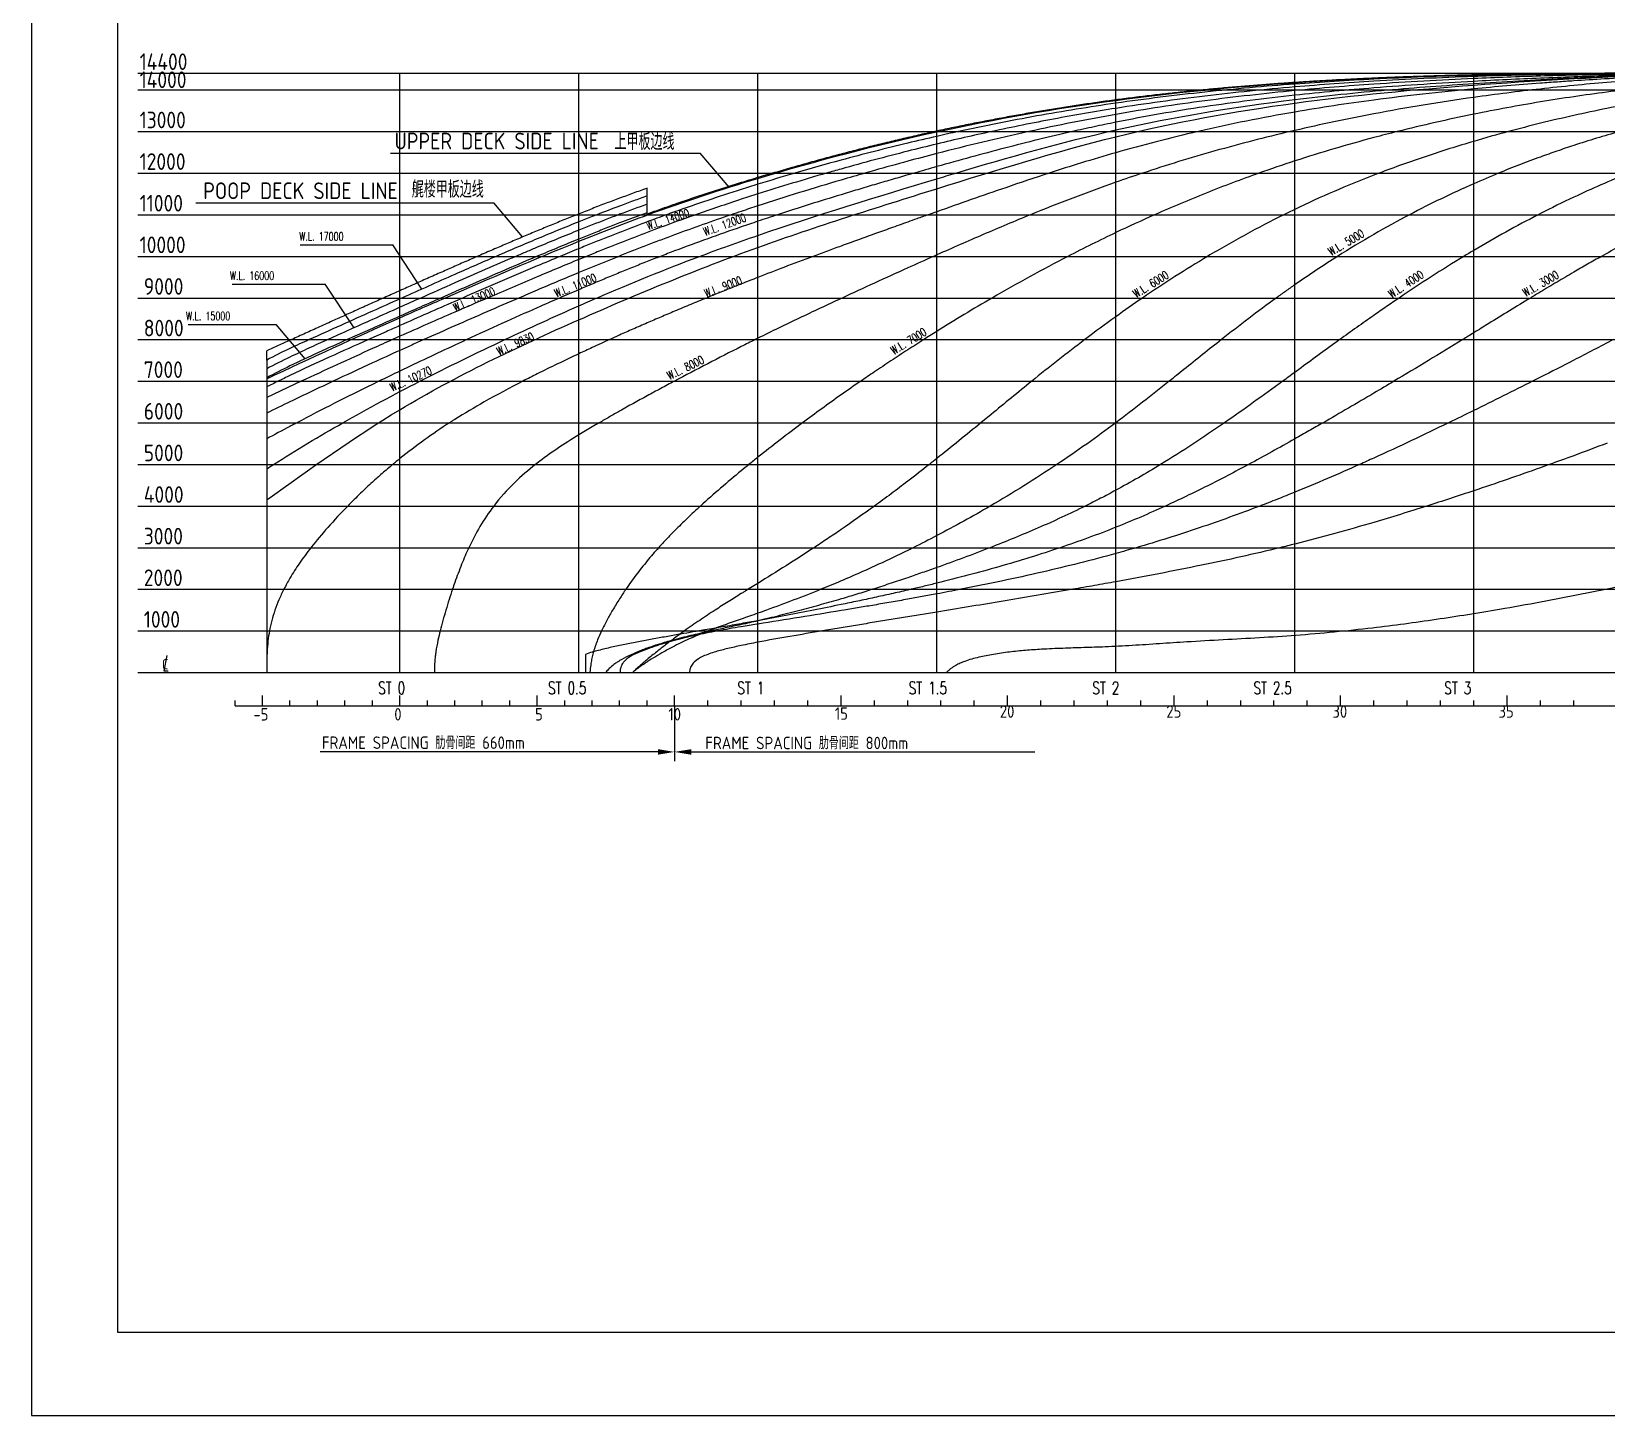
# Model space of a CAD drawing. Extents: x -990827 to -799530, y -79356 to 40656.
# Drawn here: x -990827 to -952989, y -79356 to -46100 of the extents above; entities that cross this region are included whole.
import ezdxf

# ---------------------------------------------------------------- set-up
doc = ezdxf.new("R2010")
doc.units = 0
doc.header["$MEASUREMENT"] = 0
doc.layers.add('grid', color=7, linetype='Continuous')
doc.layers.add('sta', color=7, linetype='Continuous')
doc.styles.add('ROMANS', font='romans.shx', dxfattribs={"width": 0.7, "height": 125})
doc.styles.get("Standard").update_dxf_attribs({"font": 'gbenor.shx', "bigfont": 'gbcbig.shx'})

# ---------------------------------------------------------------- blocks, each defined once
blk = doc.blocks.new('biaochi')
at = {"color": 253}
for p, q in [((-181560, 0), (-181560, 125)), ((-181560, 0), (0, 0)), ((-180900, 0), (-180900, 250)), ((-180240, 0), (-180240, 125)), ((-179580, 0), (-179580, 125)), ((-178920, 0), (-178920, 125)), ((-178260, 0), (-178260, 125)), ((-177600, 0), (-177600, 250)), ((-176940, 0), (-176940, 125)), ((-176280, 0), (-176280, 125)), ((-175620, 0), (-175620, 125)), ((-174960, 0), (-174960, 125)), ((-174300, 0), (-174300, 250)), ((-173640, 0), (-173640, 125)), ((-172980, 0), (-172980, 125)), ((-172320, 0), (-172320, 125)), ((-171660, 0), (-171660, 125)), ((-171000, 0), (-171000, 250)), ((-171000, 0), (-171000, 125)), ((-170200, 0), (-170200, 125)), ((-169400, 0), (-169400, 125)), ((-168600, 0), (-168600, 125)), ((-167800, 0), (-167800, 125)), ((-167000, 0), (-167000, 250)), ((-167000, 0), (-167000, 125)), ((-166200, 0), (-166200, 125)), ((-165400, 0), (-165400, 125)), ((-164600, 0), (-164600, 125)), ((-163800, 0), (-163800, 125)), ((-163000, 0), (-163000, 250)), ((-163000, 0), (-163000, 125)), ((-162200, 0), (-162200, 125)), ((-161400, 0), (-161400, 125)), ((-160600, 0), (-160600, 125)), ((-159800, 0), (-159800, 125)), ((-159000, 0), (-159000, 250)), ((-159000, 0), (-159000, 125)), ((-158200, 0), (-158200, 125)), ((-157400, 0), (-157400, 125)), ((-156600, 0), (-156600, 125)), ((-155800, 0), (-155800, 125)), ((-155000, 0), (-155000, 250)), ((-155000, 0), (-155000, 125)), ((-154200, 0), (-154200, 125)), ((-153400, 0), (-153400, 125)), ((-152600, 0), (-152600, 125)), ((-151800, 0), (-151800, 125)), ((-151000, 0), (-151000, 250)), ((-151000, 0), (-151000, 125)), ((-150200, 0), (-150200, 125)), ((-149400, 0), (-149400, 125)), ((-171000, 0), (-171000, -1332)), ((-171200, -1107), (-179517, -1107)), ((-170800, -1107), (-162347, -1107))]:
    blk.add_line(p, q, dxfattribs=at)
for points in [[(-171400, -1041), (-171400, -1174), (-171000, -1107)], [(-170600, -1041), (-170600, -1174), (-171000, -1107)]]:
    blk.add_solid(points, dxfattribs=at)
at = {"color": 253, "style": 'ROMANS', "width": 0.7}
for s, p in [('ST 0', (-178121, 280)), ('ST 0.5', (-174039, 280)), ('ST 1', (-169492, 280)), ('ST 1.5', (-165374, 280)), ('ST 2', (-160964, 280)), ('ST 2.5', (-157093, 280)), ('ST 3', (-152510, 280))]:
    blk.add_text(s, height=300, dxfattribs=at).set_placement(p)
at = {"color": 253}
for s, p in [('20', (-163186, -286)), ('25', (-159186, -286)), ('30', (-155196, -286)), ('35', (-151206, -286)), ('-5', (-181119, -353)), ('0', (-177734, -353)), ('5', (-174352, -353)), ('10', (-171148, -353)), ('15', (-167150, -336)), ('FRAME SPACING 肋骨间距 660mm', (-179473, -1035)), ('FRAME SPACING 肋骨间距 800mm', (-170262, -1042))]:
    blk.add_text(s, height=300, dxfattribs=at).set_placement(p)

msp = doc.modelspace()

# ---------------------------------------------------------------- linework, layer by layer
for p, q in [((-990827, 4644.3), (-990827, -79355.7)), ((-990827, -79355.7), (-799529.8, -79355.7))]:
    msp.add_line(p, q)
at = {"color": 2}
for p, q in [((-982203.5, -49019.7), (-974762.2, -49019.7)), ((-974067.4, -49842.5), (-974762.2, -49019.7)), ((-986879.3, -50214.6), (-979723.6, -50214.6)), ((-979028.8, -51037.4), (-979723.6, -50214.6))]:
    msp.add_line(p, q, dxfattribs=at)
at = {"color": 1}
for p, q in [((-984373.3, -51228), (-982144.6, -51228)), ((-981449.8, -52290), (-982144.6, -51228)), ((-986008.2, -52172.4), (-983769.6, -52172.4)), ((-983074.8, -53217.6), (-983769.6, -52172.4)), ((-987061.3, -53140.2), (-984949.9, -53140.2)), ((-984255.1, -53963), (-984949.9, -53140.2))]:
    msp.add_line(p, q, dxfattribs=at)
at = {"color": 6}
msp.add_line((-988762.3, -77355.7), (-801529.8, -77355.7), dxfattribs=at)
msp.add_lwpolyline([(-988762.3, 2644.3), (-988762.3, -77355.7)], dxfattribs=at)
at = {"color": 171}
for points in [[(-952644.4, -51246.1, 0.0030313), (-953109.8, -51503.6, 0.0019993), (-953443.8, -51692.8, 0.0017867), (-953777.1, -51884.9, 0.0020316), (-954177.6, -52119.9, 0.0017224), (-954577.1, -52358.4, 0.0009421), (-954817.4, -52503.6, 0.0016093), (-955318.6, -52809.9, 0.0002975), (-955819.1, -53118.5), (-955998.1, -53229, -0.0002404), (-956177.1, -53339.4, -0.0003915), (-956444.1, -53503.6, -0.001455), (-957268.8, -54006.6, -0.0016505), (-958095.3, -54503.6, -0.0009769), (-958577.1, -54789.8, -0.0013145), (-959187.5, -55148.7, -0.0015203), (-959799, -55503.6, -0.0009282), (-960137.8, -55698, -0.0012129), (-960477.1, -55890.7, -0.002286), (-961031.4, -56200.5, -0.003066), (-961587.5, -56503.6, -0.0065093), (-962582, -57021, -0.0094554), (-963586.3, -57503.6, -0.0060482), (-964179.5, -57766.3, -0.0064045), (-964777.1, -58013.3, -0.006988), (-965442, -58267.6, -0.0062722), (-966112.1, -58503.6, -0.0123875), (-967585.6, -58961.6, -0.0089049), (-969077.1, -59356.3, -0.0016195), (-969384.9, -59430.9, -0.0014714), (-969693.3, -59503.6), (-969777.1, -59523, -0.0018594), (-970176.7, -59613.7, -0.0016064), (-970577.1, -59701.7, -0.0014831), (-970976.8, -59787, -0.0011885), (-971377.1, -59870.1, -0.0018079), (-972039.2, -60003.6, -0.0018363), (-972707.4, -60133.2, -0.0020104), (-973377.1, -60257.7, -0.0012371), (-973777.1, -60329.5, -0.0011279), (-974213.1, -60405.5, -0.0002123), (-974649.4, -60480.4), (-974784.8, -60503.6, 0.0003102), (-975081, -60554.5, 0.0007601), (-975377.1, -60606, 0.0009546), (-975707.2, -60664.6, 0.000747), (-976037.1, -60724.4, 0.0016598), (-976367.7, -60785.9, 0.005565), (-976697.1, -60852.1, 0.0066539), (-977011, -60923.3, 0.0081483), (-977322.3, -61003.6, 0.0007169), (-977339.7, -61008.4, 0.0017668), (-977357.1, -61013.3, 0.0193527), (-977521.1, -61067.2), (-977521.1, -61503.6)], [(-952971.5, -55990, -0.0033153), (-953777.1, -56293, -0.0019932), (-954355.7, -56503.6, -0.0007407), (-954577.1, -56582.8, -0.00253), (-955373.9, -56862.1, -0.0022949), (-956177.1, -57134.9, -0.0016427), (-956739.2, -57321, -0.0019967), (-957304.9, -57503.6, -0.0024376), (-957938.1, -57701.8, -0.0028929), (-958577.1, -57894.4, -0.004613), (-959519, -58163, -0.005464), (-960477.1, -58415.4, -0.0020493), (-960833.7, -58503.6, -0.0093146), (-962718.5, -58924.7, -0.0055008), (-964777.1, -59321, -0.00104), (-965291.6, -59413.1, -0.0007983), (-965807.9, -59503.6, -0.0017921), (-967297.8, -59756.7, -0.0005822), (-968794, -60003.6), (-969077.1, -60049.9), (-969777.1, -60164.5, 0.0002642), (-970177.2, -60230.1, 0.0003333), (-970577.1, -60296, 0.000281), (-970977.2, -60362.3, 0.000255), (-971377.1, -60428.9), (-971824.7, -60503.6, 0.0009534), (-972604.9, -60635.4, 0.0049299), (-973377.1, -60775.1, 0.0017983), (-973577.9, -60814.2, 0.0028), (-973777.1, -60854.9, 0.0065107), (-974097.6, -60926.7, 0.0123388), (-974389.1, -61003.6, 0.0307228), (-974693.5, -61112.6, 0.0904645), (-974905.9, -61253.6, 0.0314895), (-974948, -61299.5, 0.0951668), (-975003.3, -61403.6, 0.0346704), (-975014.1, -61449.7, 0.0278786), (-975019.8, -61503.6)]]:
    msp.add_lwpolyline(points, format="xyb", dxfattribs=at)
at = {"color": 3}
msp.add_lwpolyline([(-951623.1, -59208.8, -0.0056865), (-953586.3, -59622.2, -0.0065273), (-955558.6, -59987.5, -0.0059593), (-957081.1, -60230.5, -0.0072144), (-958609.5, -60433.3, -0.0049821), (-959530.1, -60532.4, -0.0055335), (-960452.4, -60612.2, -0.0040148), (-961325.4, -60669.9, -0.0010593), (-962199.1, -60718.7, 0.0018911), (-963072.7, -60769, 0.0010871), (-963727.1, -60811.9, -0.0017319), (-964381.5, -60853.9, -0.0045614), (-965036.1, -60887.7, -0.0026596), (-965543.9, -60905.4, 0.0012806), (-966051.8, -60921.7, 0.0052087), (-966559.7, -60944.7, 0.0067853), (-966947.8, -60971.7, 0.00942), (-967334.5, -61011.2, 0.0120798), (-967719, -61067.3, 0.0150472), (-968065.9, -61136.9, 0.0119037), (-968238.4, -61181.3, 0.0177485), (-968407.9, -61235.9, 0.0164968), (-968515.9, -61279, 0.0226711), (-968620.1, -61330.3, 0.0372389), (-968741.6, -61409.3, 0.0159538), (-968797.3, -61455.2, 0.005299), (-968851, -61503.6)], format="xyb", dxfattribs=at)
at = {"layer": 'grid', "color": 171}
msp.add_line((-985177.1, -53993.7), (-985177.1, -53772.1), dxfattribs=at)
at = {"layer": 'grid', "color": 253}
for p, q in [((-987577.2, -61091.4), (-987647.3, -61462.7)), ((-987647.3, -61462.7), (-987542.1, -61462.7))]:
    msp.add_line(p, q, dxfattribs=at)
at = {"layer": 'grid', "color": 251}
for points in [[(-988270.3, -47103.6), (-804145.3, -47103.6)], [(-981977.1, -61503.6), (-981977.1, -47103.6)], [(-977677.1, -61503.6), (-977677.1, -47103.6)], [(-973377.1, -61503.6), (-973377.1, -47103.6)], [(-969077.1, -61503.6), (-969077.1, -47103.6)], [(-964777.1, -61503.6), (-964777.1, -47103.6)], [(-960477.1, -61503.6), (-960477.1, -47103.6)], [(-956177.1, -61503.6), (-956177.1, -47103.6)], [(-988270.3, -47503.6), (-804145.3, -47503.6)], [(-988270.3, -47503.6), (-804145.3, -47503.6)], [(-988270.3, -47503.6), (-804145.3, -47503.6)], [(-988270.3, -48503.6), (-804145.3, -48503.6)], [(-988270.3, -48503.6), (-804145.3, -48503.6)], [(-988270.3, -48503.6), (-804145.3, -48503.6)], [(-988270.3, -49503.6), (-804145.3, -49503.6)], [(-988270.3, -49503.6), (-804145.3, -49503.6)], [(-988270.3, -49503.6), (-804145.3, -49503.6)], [(-988270.3, -50503.6), (-804145.3, -50503.6)], [(-988270.3, -50503.6), (-804145.3, -50503.6)], [(-988270.3, -50503.6), (-804145.3, -50503.6)], [(-988270.3, -51503.6), (-804145.3, -51503.6)], [(-981977.1, -51503.6), (-804145.3, -51503.6)], [(-981977.1, -51503.6), (-804145.3, -51503.6)], [(-988270.3, -52503.6), (-804145.3, -52503.6)], [(-981977.1, -52503.6), (-804145.3, -52503.6)], [(-981977.1, -52503.6), (-804145.3, -52503.6)], [(-988270.3, -53503.6), (-804145.3, -53503.6)], [(-988270.3, -53503.6), (-807827.1, -53503.6)], [(-988270.3, -53503.6), (-807827.1, -53503.6)], [(-988270.3, -54503.6), (-804145.3, -54503.6)], [(-988270.3, -54503.6), (-807827.1, -54503.6)], [(-988270.3, -54503.6), (-807827.1, -54503.6)], [(-988270.3, -55503.6), (-804145.3, -55503.6)], [(-988270.3, -55503.6), (-807827.1, -55503.6)], [(-988270.3, -55503.6), (-807827.1, -55503.6)], [(-988270.3, -56503.6), (-804145.3, -56503.6)], [(-988270.3, -56503.6), (-807827.1, -56503.6)], [(-988270.3, -56503.6), (-807827.1, -56503.6)], [(-988270.3, -57503.6), (-804145.3, -57503.6)], [(-988270.3, -57503.6), (-807827.1, -57503.6)], [(-988270.3, -57503.6), (-807827.1, -57503.6)], [(-988270.3, -58503.6), (-804145.3, -58503.6)], [(-988270.3, -58503.6), (-807827.1, -58503.6)], [(-988270.3, -58503.6), (-807827.1, -58503.6)], [(-988270.3, -59503.6), (-804145.3, -59503.6)], [(-988270.3, -59503.6), (-807827.1, -59503.6)], [(-988270.3, -59503.6), (-807827.1, -59503.6)], [(-988270.3, -60503.6), (-804145.3, -60503.6)], [(-988270.3, -60503.6), (-807827.1, -60503.6)], [(-988270.3, -60503.6), (-807827.1, -60503.6)], [(-988270.3, -61503.6), (-804145.3, -61503.6)]]:
    msp.add_lwpolyline(points, dxfattribs=at)
at = {"layer": 'grid', "color": 171}
for points in [[(-952177.1, -47132.3, 0.000477), (-952977.3, -47160.1, 0.0007681), (-953777.1, -47189.8, 0.0009851), (-954577.1, -47222.2, 0.0012058), (-955377.6, -47258.3, 0.0015572), (-956177.1, -47298.7, 0.002712), (-957379, -47369.9, 0.0036342), (-958577.1, -47456, 0.0032253), (-959528.7, -47537.6, 0.0038368), (-960477.1, -47632.4, 0.0098698), (-962639.1, -47908.5, 0.0128108), (-964777.1, -48280.8, 0.0032671), (-965298.3, -48388.9, 0.0030542), (-965817.9, -48503.6, 0.0085083), (-967452.8, -48904.3, 0.0045702), (-969077.1, -49347.7, 0.0005992), (-969350.4, -49425.4, 0.0004945), (-969623.6, -49503.6), (-969777.1, -49547.8, 0.0007354), (-970177.2, -49663.9, 0.0008885), (-970577.1, -49781.3, 0.0009747), (-970977.3, -49900.5, 0.001127), (-971377.1, -50021.4, 0.0023333), (-972142.1, -50258.4, 0.0028505), (-972905.2, -50503.6, 0.001902), (-973377.1, -50660.1, 0.0017062), (-973777.1, -50796.1, 0.0036359), (-974578.7, -51078, 0.0041735), (-975377.1, -51373, 0.0018864), (-975717.8, -51503.6, 0.0017378), (-976037.1, -51628.7, 0.001663), (-976367.3, -51760.6, 0.0013985), (-976697.1, -51894.6, 0.0012966), (-977027.3, -52030.9, 0.0011501), (-977357.1, -52169, 0.0010793), (-977677.1, -52304.6, 0.0014866), (-978140, -52503.6, 0.0016285), (-978677.1, -52738.4, 0.002387), (-979524.4, -53117, 0.0019768), (-980369.7, -53503.6, 0.0006258), (-980657.1, -53636.8, 0.0014002), (-981317.6, -53946.3, 0.0016455), (-981977.1, -54260.1, 0.0014244), (-982480.7, -54503.6), (-982637.1, -54579.9, 0.0034315), (-983548.4, -55033.8, 0.0044231), (-984455.6, -55503.6, 0.0003755), (-984536.4, -55546.4, 0.000129), (-984617.1, -55589.3, 0.0005261), (-985177.1, -55887.8), (-985177.1, -61503.6)], [(-952177.1, -47192.8, 0.0014893), (-953035.2, -47240.8, 0.0017293), (-953777.1, -47287.2, 0.0010919), (-954164.3, -47313.5, 0.0010224), (-954577.1, -47343.4, 0.0023759), (-955386.7, -47407.5, 0.0024337), (-956177.1, -47477.8, 0.0045923), (-957400.6, -47603.9, 0.0047652), (-958577.1, -47747.5, 0.0048532), (-959538.4, -47883.6, 0.0049549), (-960477.1, -48035.4, 0.0071311), (-961640.7, -48252.5, 0.0071004), (-962802.4, -48503.6, 0.0063922), (-963803.9, -48748.5, 0.0065357), (-964777.1, -49013.4, 0.0045174), (-965605.5, -49258.7, 0.0048022), (-966379.4, -49503.6, 0.0036954), (-967419.9, -49852.4, 0.0023038), (-969077.1, -50430.1), (-969284.1, -50503.6, 0.0001626), (-969555.8, -50600.1, 0.0000955), (-969777.1, -50678.9, 0.0003938), (-970192.4, -50827.3, 0.0004018), (-970577.1, -50965.4, 0.0006394), (-970984.4, -51112.6, 0.0006688), (-971377.1, -51255.7, 0.0007295), (-971706.2, -51376.7, 0.0007279), (-972048.3, -51503.6, 0.001786), (-972749.1, -51767.5, 0.0019814), (-973377.1, -52009.4, 0.0006991), (-973571.1, -52085.3, 0.0006711), (-973777.1, -52166.6, 0.0014389), (-974202.3, -52336.4, 0.0014798), (-974613.7, -52503.6, 0.0013818), (-974989.3, -52658.7, 0.0013237), (-975377.1, -52821.3, 0.0011763), (-975708.8, -52962.3, 0.0011762), (-976037.1, -53103.7, 0.0014054), (-976379, -53253.1, 0.0015137), (-976697.1, -53394.3, 0.000564), (-976815.7, -53447.6, 0.0005715), (-976939.7, -53503.6, 0.0008918), (-977145.1, -53597.1, 0.0008676), (-977357.1, -53694.5, 0.000717), (-977519.4, -53769.7, 0.0007692), (-977677.1, -53843.4, 0.0029881), (-978192.9, -54088.9, 0.0031647), (-978677.1, -54326.8, 0.0014987), (-978844.2, -54410.9, 0.0013764), (-979026, -54503.6, 0.0095388), (-979951.1, -55001.2, 0.0121972), (-980657.1, -55421.5, 0.0014694), (-980718.5, -55460.4, 0.001329), (-980785.9, -55503.6, 0.0132474), (-981385.3, -55912.8, 0.0129181), (-981977.1, -56363.9, 0.0018798), (-982062.5, -56433.1, 0.0018628), (-982148.1, -56503.6, 0.0056973), (-982402.6, -56719.5, 0.006056), (-982637.1, -56928.1, 0.0075842), (-982921.2, -57195.1, 0.0067624), (-983231.2, -57503.6, 0.0127926), (-983708.3, -58017, 0.0141564), (-984113.7, -58503.6, 0.0155407), (-984389.8, -58878, 0.0171651), (-984617.1, -59232.6, 0.0087053), (-984690.9, -59361.9, 0.0081014), (-984765.4, -59503.6, 0.0166624), (-984881.9, -59754.1, 0.0172202), (-984977.9, -60003.6, 0.0186638), (-985054.8, -60256.1, 0.0194361), (-985110, -60503.6, 0.016952), (-985145.8, -60746.2, 0.0160957), (-985166.6, -61003.6, 0.0042464), (-985170.8, -61110.4, 0.003172), (-985174.4, -61253.6, 0.0019887), (-985176.5, -61394.8, 0.0025763), (-985177.1, -61503.6)], [(-952177.1, -47104.6, 0.0017072), (-952977.6, -47111.1, 0.0012458), (-953777.1, -47122.4, 0.0012584), (-954577.1, -47137.7, 0.001461), (-955377.7, -47157.4, 0.0017951), (-956177.1, -47182.2, 0.0029498), (-957378.8, -47231.1, 0.0034432), (-958577.1, -47295.1, 0.0029266), (-959528.4, -47358.1, 0.0032619), (-960477.1, -47432.7, 0.008073), (-962635.5, -47651.8, 0.0098034), (-964777.1, -47946.9, 0.0071068), (-966272.3, -48204.7, 0.0067502), (-967758.4, -48503.6, 0.0059058), (-969077.1, -48803.7, 0.0030719), (-969777.1, -48976.4, 0.0033499), (-970577.1, -49184.6, 0.0032578), (-971377.1, -49404.1, 0.0014208), (-971726.7, -49503.6, 0.0034431), (-972553.2, -49747.5, 0.0037139), (-973377.1, -50003.4, 0.0018696), (-973777.1, -50132.6, 0.0026271), (-974325.1, -50315, 0.0027524), (-974871.8, -50503.6, 0.0026226), (-975377.1, -50683.9, 0.0035719), (-976037.1, -50928.7, 0.001753), (-976367.3, -51055.3, 0.0014929), (-976697.1, -51184.1, 0.0013829), (-977027.3, -51315.2, 0.0011453), (-977357.1, -51448.2), (-977493.2, -51503.6), (-977677.1, -51578.8, 0.0012341), (-978177.4, -51785.5, 0.0010381), (-978677.1, -51994.6, 0.0010984), (-979275, -52247.8, 0.0008846), (-979872.4, -52503.6, 0.0010232), (-980657.1, -52843.1, 0.0009222), (-981317.4, -53131.8, 0.0012761), (-981977.1, -53423.7), (-982156.2, -53503.6, 0.0009427), (-982637.1, -53719.8, 0.0029023), (-984345, -54503.6), (-985177.1, -54891.2), (-985177.1, -61503.6)], [(-952587.8, -47103.9, 0.0003978), (-952977.1, -47104.8, 0.0005005), (-953386.3, -47106.4, 0.000508), (-953777.1, -47108.7, 0.0005931), (-954169.1, -47112, 0.000561), (-954577.1, -47116.3, 0.0006084), (-954982, -47121.5, 0.0006289), (-955377.1, -47127.5, 0.0007164), (-955781.6, -47134.8, 0.0007324), (-956177.1, -47143.1, 0.0007997), (-956571.8, -47152.5, 0.0007783), (-956977.1, -47163.5, 0.0008811), (-957386.3, -47176, 0.0009205), (-957777.1, -47189.3, 0.0010024), (-958173.4, -47204.3, 0.0010048), (-958577.1, -47221.3, 0.0010411), (-958978.8, -47239.8, 0.0010786), (-959377.1, -47259.9, 0.0011764), (-959779.1, -47282, 0.0011929), (-960177.1, -47305.8, 0.0013161), (-960580.9, -47332, 0.0013449), (-960977.1, -47359.7, 0.001365), (-961370.9, -47389.5, 0.0013322), (-961777.1, -47422.4, 0.0013862), (-962181, -47457.3, 0.0014035), (-962577.1, -47493.8, 0.00161), (-962984.1, -47533.8, 0.0016667), (-963377.1, -47575, 0.0017714), (-963770.7, -47619, 0.0017263), (-964177.1, -47667.3, 0.0017459), (-964581, -47718.2, 0.0017694), (-964977.1, -47770.9, 0.0018458), (-965377.4, -47827.1, 0.001839), (-965777.1, -47886.3, 0.0018621), (-966175.6, -47948.2, 0.0018459), (-966577.1, -48013.8, 0.0018811), (-966979.8, -48082.6, 0.001907), (-967377.1, -48153.5, 0.0019589), (-967776.9, -48228.1, 0.001951), (-968177.1, -48306, 0.0019507), (-968576.9, -48387.1, 0.0019388), (-968977.1, -48471.5, 0.0019231), (-969377.6, -48559.2, 0.0019241), (-969777.1, -48650, 0.0019178), (-970175.6, -48743.7, 0.0018933), (-970577.1, -48841.3, 0.0019133), (-970983.2, -48943.4, 0.0019723), (-971377.1, -49045.6, 0.001842), (-971773.2, -49151.7, 0.0018076), (-972177.1, -49263, 0.0014891), (-972557.7, -49370.6, 0.0013601), (-972977.1, -49491.7, 0.0015469), (-973406.8, -49618.6, 0.0017867), (-973777.1, -49730.5, 0.0023529), (-974172, -49853.5, 0.002292), (-974577.1, -49983.8, 0.0023515), (-974974.8, -50115.8, 0.0023152), (-975377.1, -50253.6, 0.0019022), (-975708.8, -50370.3, 0.001905), (-976036.6, -50488.4), (-976037.1, -49866.2, 0.0019684)], [(-952177.1, -47457.3, 0.0039056), (-952982.3, -47556.7, 0.0041033), (-953777.1, -47667.7, 0.0042686), (-954577.1, -47793, 0.0044458), (-955382.9, -47933.8, 0.004618), (-956177.1, -48087.4, 0.0055649), (-957104.1, -48286.3, 0.005844), (-958014.6, -48503.6, 0.0037319), (-958577.1, -48649.2, 0.0065948), (-959537, -48919, 0.006907), (-960477.1, -49210.9, 0.0065485), (-961337.5, -49503.6, 0.0098147), (-962609.2, -49983.2, 0.0091886), (-963844.1, -50503.6, 0.00679), (-964777.1, -50932.4, 0.0041442), (-965356.1, -51213.9, 0.0040088), (-965927.9, -51503.6, 0.0063766), (-966847.7, -51993.8, 0.0059309), (-967749.9, -52503.6, 0.004296), (-968417.9, -52899.2, 0.0040173), (-969077.1, -53304.6, 0.0018653), (-969392.2, -53503.6, 0.0020885), (-969777.1, -53750.9, 0.0021223), (-970178.5, -54013.7, 0.0023771), (-970577.1, -54279.6, 0.002148), (-970906.2, -54503.6, 0.0032876), (-971377.1, -54831.6, 0.0032792), (-971842.4, -55164.8, 0.0031558), (-972302.7, -55503.6, 0.0038568), (-972843.7, -55913.5, 0.0044206), (-973377.1, -56331.8, 0.0009617), (-973484, -56417.5, 0.0010554), (-973590.5, -56503.6, 0.0019594), (-973777.1, -56656.3, 0.0056414), (-974272, -57074, 0.0066847), (-974756.3, -57503.6, 0.0052288), (-975070.4, -57795.9, 0.0077174), (-975377.1, -58096.5, 0.005602), (-975571.6, -58297.6, 0.0062895), (-975761.6, -58503.6, 0.0050028), (-975900.8, -58661.6, 0.0056002), (-976037.1, -58823, 0.0114978), (-976299.2, -59155.9, 0.0114269), (-976548, -59503.6, 0.0036397), (-976623.2, -59615.7, 0.0038473), (-976697.1, -59729.4, 0.0046768), (-976782.1, -59865.3, 0.0049493), (-976864.9, -60003.6, 0.0087771), (-976994, -60233.2, 0.0126499), (-977131.1, -60503.6, 0.0128989), (-977226.1, -60717.1, 0.02862), (-977325.9, -61003.6, 0.0064627), (-977342.2, -61063.6, 0.0072951), (-977357.1, -61125.2, 0.0077476), (-977370.4, -61188.4, 0.0084558), (-977381.9, -61253.6, 0.007965), (-977392.2, -61325.4, 0.0031885), (-977401.6, -61403.6, 0.0020446), (-977410.8, -61487.6), (-977410.8, -61503.6)], [(-952677.8, -48503.6, 0.0049107), (-953229.4, -48666.1, 0.005122), (-953777.1, -48839.5, 0.0038481), (-954178.2, -48974.4, 0.0039517), (-954577.1, -49115.6, 0.0051118), (-955081, -49304.3, 0.0052898), (-955581.3, -49503.6, 0.0064363), (-956177.1, -49757.2, 0.0171999), (-957723.2, -50503.6, 0.0097728), (-958577.1, -50974.2, 0.010228), (-959452.7, -51503.6, 0.0059796), (-959967.3, -51837.9, 0.0054611), (-960477.1, -52185.9, 0.0023281), (-960700.4, -52343.5, 0.0022015), (-960922.9, -52503.6, 0.0059285), (-961584, -52995.7, 0.0036735), (-962239.6, -53503.6, 0.001809), (-962693.5, -53863.2, 0.0003584), (-963146.5, -54225.3), (-963320.4, -54364.5, -0.0002373), (-963494.3, -54503.6, -0.0020416), (-964133.6, -55009.7, -0.00561), (-964777.1, -55503.5, -0.0138533), (-966191.4, -56503.6, -0.0149444), (-967793.7, -57503.6, -0.0115221), (-969077.1, -58213, -0.0048875), (-969646, -58503.6, -0.001098), (-969777.1, -58568.6, -0.0034004), (-970176.1, -58761.9, -0.0035901), (-970577.1, -58949.4, -0.0035778), (-970976.1, -59128.9, -0.0034709), (-971377.1, -59302.7, -0.0040811), (-971860.8, -59503.6, -0.0052299), (-972512.2, -59760.1, -0.0045951), (-973168.2, -60003.6, -0.001392), (-973377.1, -60078.3, -0.0011262), (-973577, -60148.6, -0.0003452), (-973777.1, -60218.4), (-973803.7, -60227.7, 0.0015712), (-974186.1, -60362, 0.0078663), (-974565.9, -60503.6, 0.0111503), (-974975.2, -60674.1, 0.0143718), (-975377.1, -60866.2, 0.0048326), (-975505.1, -60933.6, 0.0045545), (-975632.2, -61003.6, 0.0075526), (-975836, -61122.2, 0.0086427), (-976037.1, -61248.3), (-976045.2, -61253.6, 0.0053314), (-976155.1, -61327, 0.0068479), (-976263.8, -61403.6, 0.0074807), (-976376.1, -61487.6), (-976376.1, -61503.6)], [(-976037.1, -50051, 0.0018453), (-976367.4, -50171.2, 0.0017419), (-976697.1, -50293.9, 0.0027985), (-977245.2, -50503.6), (-977357.1, -50547.2, 0.0015636), (-977677.1, -50673.6, 0.002319), (-978177.6, -50875.9, 0.0019358), (-978677.1, -51082.6, 0.0017246), (-979171.4, -51291.5, 0.0013083), (-979664.9, -51503.6, 0.0011423), (-980161.2, -51719.8, 0.000744), (-980657.1, -51938, 0.0007757), (-981292.8, -52220, 0.0003881), (-981928.1, -52503.6), (-981977.1, -52525.5, 0.0002639), (-982637.1, -52821.3, 0.0004684), (-984154.8, -53503.6, 0.0007885), (-984386.2, -53608.3, 0.003549), (-984617.1, -53715.3, 0.010262), (-985177.1, -53993.7), (-985177.1, -61503.6)], [(-976036.6, -50453.3, -0.0025706), (-976037.1, -50453.5), (-976173.1, -50503.6, 0.0028851), (-976697.1, -50701, 0.001719), (-977027.4, -50828.8, 0.0015547), (-977357.1, -50959, 0.0014073), (-977677.1, -51087.5, 0.0020013), (-978177.5, -51292.4, 0.0015724), (-978677.1, -51501.2, 0.0025793), (-979668.1, -51925, 0.0012298), (-980657.1, -52357), (-980990.1, -52503.6, 0.0006479), (-981977.1, -52940.5, 0.0002743), (-982637.1, -53234.1), (-983241.6, -53503.6, 0.0014791), (-983930.9, -53813.5, 0.0070961), (-984617.1, -54136.3, 0.0069318), (-985177.1, -54419.3), (-985177.1, -61503.6)]]:
    msp.add_lwpolyline(points, format="xyb", dxfattribs=at)
at = {"layer": 'grid', "color": 151}
for points in [[(-952177.1, -47113.3, 0.0009105), (-952977.5, -47129.4, 0.0011047), (-953777.1, -47148.8, 0.001236), (-954577.1, -47171.9, 0.0014004), (-955377.7, -47199.3, 0.0016879), (-956177.1, -47231.6, 0.0028304), (-957378.8, -47291.1, 0.0035025), (-958577.1, -47365.6, 0.0030236), (-959528.5, -47437.3, 0.0034728), (-960477.1, -47521.1, 0.0087123), (-962636.7, -47765.2, 0.010829), (-964777.1, -48092.2, 0.0054686), (-965822.9, -48287, 0.0050023), (-966863.7, -48503.6, 0.0050716), (-967972.8, -48757.8, 0.0044475), (-969077.1, -49033.1, 0.0026395), (-969777.1, -49218.3, 0.002852), (-970577.1, -49439.3, 0.0007978), (-970803.4, -49503.6, 0.0019532), (-971377.1, -49670, 0.0035154), (-972378.9, -49972.4, 0.0040801), (-973377.1, -50290.4, 0.0017287), (-973777.1, -50423, 0.0010704), (-974015.8, -50503.6, 0.0031965), (-974697.5, -50740.3, 0.0034697), (-975377.1, -50986.4, 0.0016953), (-975707.4, -51109.9, 0.001597), (-976037.1, -51235.7, 0.0015452), (-976367.3, -51364, 0.0014226), (-976697.1, -51494.4), (-976720.1, -51503.6, 0.0012772), (-977038.8, -51631.7, 0.0010574), (-977357.1, -51761.4, 0.0009308), (-977677.1, -51893.3, 0.0012841), (-978177.4, -52102.1, 0.001108), (-978677.1, -52313.4, 0.0009267), (-979121.8, -52503.6, 0.0014427), (-979889.9, -52836.4, 0.0011331), (-980657.1, -53173.4, 0.0011066), (-981399.8, -53503.6, 0.0004698), (-981688.5, -53633, 0.000618), (-981977.1, -53763.2, 0.0015494), (-982637.1, -54064.4, 0.0021894), (-983580, -54503.5, 0.002214), (-984617.1, -54997.5, 0.0011479), (-985177.1, -55268.9), (-985177.1, -61503.6)], [(-952177.1, -47103.6, 0.0023552), (-953777.1, -47111.5, 0.0012669), (-954577.1, -47121.2, 0.0014111), (-955377.7, -47135.2, 0.001642), (-956177.1, -47154.2, 0.0026884), (-957378.7, -47193.1, 0.0032104), (-958577.1, -47246, 0.0027403), (-959528.4, -47299.4, 0.0030888), (-960477.1, -47363.8, 0.0076896), (-962635.7, -47557.1, 0.0094564), (-964777.1, -47823.1, 0.0088687), (-966675.4, -48129.9, 0.0089699), (-968557.8, -48503.6, 0.0023816), (-969077.1, -48619, 0.0030903), (-969777.1, -48782.6, 0.0035609), (-970577.1, -48980.8, 0.0035816), (-971377.1, -49191.2, 0.0049693), (-972487.1, -49503.6, 0.0040234), (-973377.1, -49771.3, 0.0018666), (-973777.1, -49896.8, 0.0039526), (-974578.7, -50158.6, 0.0044968), (-975377.1, -50434.4, 0.0011299), (-975570.4, -50503.6, 0.0027329), (-976037.1, -50674.8, 0.0019038), (-976367.4, -50799.4, 0.0017796), (-976697.1, -50926.6, 0.0016739), (-977027.3, -51056.6, 0.0013632), (-977357.1, -51188.7, 0.0010913), (-977677.1, -51318.7, 0.0006586), (-977901.6, -51410.8, 0.0005605), (-978126, -51503.6, 0.0012459), (-978677.1, -51733.7, 0.0018482), (-979575.6, -52115.5, 0.0014586), (-980472.7, -52503.6), (-980657.1, -52584.1, 0.0010091), (-981317.3, -52874.5, 0.0004561), (-981977.1, -53167, 0.0001278), (-982307.1, -53313.8), (-982733.4, -53503.6, 0.0014072), (-983677, -53926.9, 0.0059084), (-984617.1, -54365.4, 0.0022259), (-984901.3, -54503.6, 0.0022462), (-985177.1, -54640.8), (-985177.1, -61503.6)], [(-952177.1, -47259.8, 0.0064192), (-953777.1, -47397.6, 0.0032795), (-954577.1, -47482.1, 0.003395), (-955382.1, -47578.1, 0.0035642), (-956177.1, -47684.1, 0.0056653), (-957389.6, -47868.6, 0.0061044), (-958577.1, -48078, 0.0051338), (-959535.7, -48269.4, 0.0053373), (-960477.1, -48477.9), (-960587, -48503.6, 0.0107445), (-962394.9, -48970.3, 0.0115335), (-964135.8, -49503.6, 0.0043987), (-964777.1, -49722.6, 0.0068574), (-965813.2, -50102.6, 0.0054013), (-966828.2, -50503.6, 0.0051135), (-967960.1, -50978.4, 0.0027972), (-969077.1, -51468), (-969156.9, -51503.6, 0.0011521), (-969777.1, -51781.7, 0.00152), (-970577.1, -52145.7, 0.0013167), (-971351.6, -52503.6), (-971377.1, -52515.4, 0.0020475), (-972382.3, -52988.1, 0.0042709), (-973377.1, -53471.2), (-973442.2, -53503.6, 0.0007984), (-973609.9, -53587.4, 0.0005519), (-973777.1, -53671.5, 0.0025075), (-974580.9, -54082.2, 0.003171), (-975377.1, -54500.5), (-975382.9, -54503.6, 0.0003389), (-975710.5, -54678.7, 0.0015858), (-976037.1, -54854.8, 0.0019664), (-976368.2, -55036.5, 0.0020943), (-976697.1, -55220.5, 0.0016361), (-976944.5, -55361.3, 0.0017661), (-977190.5, -55503.6, 0.0013445), (-977357.1, -55601.3, 0.0015793), (-977517.6, -55696.7, 0.0022275), (-977677.1, -55793.2, 0.0099396), (-978196.9, -56125.1, 0.017608), (-978677.1, -56470.3), (-978719.7, -56503.6, 0.0252592), (-979221.9, -56940.9, 0.0380569), (-979723.4, -57503.6, 0.0301035), (-980054.6, -57996.6, 0.0234947), (-980321.6, -58503.6, 0.01509), (-980492.8, -58900.3, 0.0099907), (-980657.1, -59340.4, 0.0030444), (-980713.2, -59503.6, 0.0045818), (-980794.3, -59751.6, 0.0050008), (-980871.4, -60003.6, 0.0099023), (-981008.1, -60503.6, 0.0067346), (-981061.7, -60728.7, 0.0183259), (-981112.7, -61003.6, 0.0080589), (-981126.8, -61110.8, 0.0116388), (-981139.9, -61253.6, 0.0059664), (-981144.1, -61327.8, 0.0055551), (-981146.6, -61403.6, 0.0035058), (-981147.4, -61453.2, 0.0033707), (-981147.4, -61503.6)], [(-952177.1, -47796.1, 0.0051468), (-952980.2, -47949.2, 0.0052711), (-953777.1, -48118.4, 0.0054365), (-954577.1, -48306.3, 0.0053796), (-955342.5, -48503.6, 0.006052), (-956177.1, -48739.2, 0.0088718), (-957322.5, -49099.8, 0.0103845), (-958451.1, -49503.6, 0.0012105), (-958577.1, -49552, 0.0095854), (-959534.6, -49943.7, 0.0103193), (-960477.1, -50373.9, 0.0029469), (-960742.2, -50503.6, 0.0101037), (-961664.1, -50984.5, 0.0093771), (-962571, -51503.6, 0.0079003), (-963357.2, -51990.4, 0.0070525), (-964133.2, -52503.6, 0.0056691), (-964777.1, -52953.4, 0.0066577), (-965524.9, -53503.6, 0.0052409), (-966163.2, -53997.2, 0.0028949), (-966796.6, -54503.6, 0.001496), (-967286.3, -54902.2, 0.0002979), (-967775.1, -55303), (-968019.6, -55503.6, -0.0009574), (-968547.4, -55934.8, -0.0028109), (-969077.1, -56361, -0.0011824), (-969257.1, -56503.6, -0.0036593), (-969777.1, -56907.1, -0.0029538), (-970175.9, -57208.2, -0.0032594), (-970577.1, -57503.4, -0.0066941), (-971377.1, -58067.8, -0.0026841), (-971701.4, -58287.6, -0.0024764), (-972027.2, -58503.6, -0.0043876), (-972700.3, -58936.5, -0.0019633), (-973377.1, -59359.7), (-973609.6, -59503.6), (-973635.5, -59519.6, 0.0000816), (-973706.3, -59563.3, 0.0002674), (-973777.1, -59607.2, 0.0018912), (-974091.3, -59803.6, 0.0031863), (-974404.1, -60003.6, 0.0046872), (-974774.5, -60248.8, 0.0066155), (-975141.3, -60503.6, 0.0022692), (-975259.4, -60588.8, 0.0021371), (-975377.1, -60675.3, 0.0039749), (-975591.8, -60837.2, 0.0044466), (-975804.9, -61003.6, 0.0027262), (-975921.3, -61097.2, 0.0035426), (-976037.1, -61192.7, 0.0011235), (-976073.2, -61223.1, 0.0009325), (-976109.2, -61253.6, 0.0023692), (-976195.7, -61327.9, 0.0033703), (-976281.7, -61403.6, 0.0039118), (-976374.5, -61487.6), (-976374.5, -61503.6)], [(-952458.7, -49503.6, 0.0066881), (-953122, -49784.8, 0.006581), (-953777.1, -50083.4, 0.0080127), (-954577.1, -50476.6), (-954629.7, -50503.6, 0.0076955), (-955409.1, -50919.6, 0.0074044), (-956177.1, -51359.8, 0.0023188), (-956417.1, -51503.6, 0.0071985), (-957199.3, -51992.9, 0.0054969), (-957971.6, -52503.6, 0.001955), (-958274.9, -52710.8, 0.0016982), (-958577.1, -52920.4, 0.0021204), (-958988.2, -53210.2, 0.0016564), (-959397.6, -53503.6, 0.0014452), (-959861.9, -53840.6, 0.0002884), (-960325.4, -54179.6), (-960477.1, -54290.6, -0.0000749), (-960622.8, -54397.1, -0.0002359), (-960768.5, -54503.6, -0.0018746), (-961466.1, -55008.6, -0.0045263), (-962168.4, -55503.6, -0.0060666), (-962928.6, -56015.5, -0.0081805), (-963699.9, -56503.6, -0.0061428), (-964235, -56821.1, -0.0069025), (-964777.1, -57124, -0.0046698), (-965142.5, -57317.2, -0.0044441), (-965511.2, -57503.6, -0.0124357), (-966641.8, -58028.1, -0.0092615), (-967795.4, -58503.6, -0.0043885), (-968434, -58746.6, -0.0034113), (-969077.1, -58979.9, -0.0016454), (-969426.6, -59102.8, -0.0013399), (-969777.1, -59223.6, -0.0017387), (-970176.2, -59358.4, -0.0029468), (-970577.1, -59489.7), (-970620.6, -59503.6, -0.0031884), (-970997.8, -59621.4, -0.0026193), (-971377.1, -59734.9, -0.0031881), (-971855.9, -59872.3, -0.0034642), (-972337.6, -60003.6, -0.0038685), (-972855.4, -60136.6, -0.0042438), (-973377.1, -60261.6, -0.0032041), (-973777.1, -60351.1, -0.0012354), (-973968.7, -60392.2, -0.0002148), (-974160.6, -60432.8, 0.00018), (-974327.1, -60468, 0.0009301), (-974493.5, -60503.6, 0.0041308), (-974937.9, -60603.2, 0.0087957), (-975377.1, -60713.7, 0.0085617), (-975710.2, -60809.9, 0.0121869), (-976037.1, -60919.2, 0.0046807), (-976147.5, -60960.3, 0.0054502), (-976257, -61003.6, 0.0136683), (-976477.4, -61100.6, 0.022788), (-976697.1, -61217.2, 0.0039824), (-976726.8, -61235.1, 0.0060155), (-976756.3, -61253.6, 0.0187817), (-976835.6, -61309.1, 0.0314247), (-976945.3, -61403.6, 0.0122753), (-976984.9, -61444.2, 0.0115883), (-977023.3, -61487.6), (-977023.3, -61503.6)], [(-976037.1, -50248.9, 0.0034689), (-976697.1, -50493), (-976724.9, -50503.6, 0.0031912), (-977357.1, -50747.4, 0.0015939), (-977677.1, -50874.3, 0.0023492), (-978177.6, -51077.4, 0.0019078), (-978677.1, -51285.1, 0.0008846), (-978934.7, -51393.9, 0.0007794), (-979192.1, -51503.6, 0.0018721), (-979925.1, -51820.7, 0.0008576), (-980657.1, -52142.1, 0.0005735), (-981473.9, -52503.6, 0.0003126), (-981977.1, -52727.2, 0.0003947), (-982637.1, -53021.7, 0.0006796), (-983711.1, -53503.6, 0.0013701), (-984165, -53709.5, 0.0055803), (-984617.1, -53922.3, 0.0081954), (-985177.1, -54205), (-985177.1, -61503.6)], [(-952825.8, -53503.6, -0.0021161), (-953777.1, -53999.7, -0.001668), (-954577.1, -54409.3), (-954763.2, -54503.6, -0.0030581), (-956177.1, -55208.1, -0.0013593), (-956783.4, -55503.6, -0.0023328), (-957675.9, -55930.3, -0.0035662), (-958577.1, -56348.2, -0.0015346), (-958921.3, -56503.6, -0.0037957), (-959693.8, -56842.4, -0.0046223), (-960477.1, -57170.3, -0.0026076), (-960896.5, -57338.8, -0.0027965), (-961319.7, -57503.6, -0.0098705), (-962777.6, -58029, -0.0106218), (-964286.3, -58503.6, -0.0034245), (-964777.1, -58642.9, -0.0111523), (-966548.2, -59090.5, -0.0082071), (-968496.9, -59503.6, -0.0010509), (-968786.5, -59559.4, -0.0009647), (-969077.1, -59614.2, -0.0010968), (-969426.5, -59678.5, -0.0009746), (-969777.1, -59741.7, -0.0009959), (-970176.5, -59812, -0.0006549), (-970577.1, -59881.1, -0.0006319), (-970940.2, -59942.9, -0.001038), (-971304.5, -60003.6), (-971377.1, -60015.5, -0.0007247), (-973377.1, -60340.2), (-973399.8, -60343.9, 0.0001653), (-973588.6, -60374.3, 0.0007781), (-973777.1, -60405, 0.0017641), (-974062.3, -60453.1, 0.0032255), (-974345.1, -60503.6, 0.0080257), (-974885.9, -60612.8, 0.0117992), (-975377.1, -60732.4, 0.0100846), (-975723.6, -60833, 0.0123335), (-976037.1, -60939.5, 0.0036591), (-976120.9, -60971, 0.0040665), (-976203.7, -61003.6, 0.0286599), (-976430.9, -61110.6, 0.0996315), (-976602, -61253.6, 0.0221956), (-976625.8, -61286.1, 0.0879029), (-976677.1, -61403.6, 0.0344827), (-976686.2, -61457.2, 0.0244758), (-976688.5, -61503.6)]]:
    msp.add_lwpolyline(points, format="xyb", dxfattribs=at)
at = {"layer": 'grid', "color": 1}
msp.add_lwpolyline([(-976037.1, -49866.2, 0.0019403), (-976372.6, -49986.5, 0.0020002), (-976697.1, -50105.9, 0.0018882), (-977022, -50228.2, 0.001821), (-977357.1, -50357.2, 0.0015932), (-977687.1, -50486.9, 0.0015759), (-978017.1, -50619, 0.0013678), (-978345.3, -50752.6, 0.0013486), (-978677.1, -50889.8, 0.0011083), (-979006.7, -51028, 0.0011269), (-979337.1, -51168.3, 0.0008385), (-979658.2, -51306.1, 0.0007863), (-979997.1, -51452.9, 0.0005856), (-980331.1, -51598.7, 0.0005791), (-980657.1, -51741.9, 0.0003859), (-980969.9, -51880.1, 0.0003166), (-981317.1, -52034, 0.0002636), (-981642.8, -52179, 0.0002434), (-981977.1, -52328, 0.000167), (-982314.6, -52479, 0.0001887), (-982637.1, -52623.5, 0.0002332), (-982983.1, -52779, 0.000335), (-983297.1, -52920.6, 0.0002498), (-983595.7, -53055.7, 0.0002307), (-983957.1, -53219.6, 0.0006555), (-984287, -53370, -0.001041), (-984617.1, -53520.2, -0.0005507), (-984897, -53646.4, -0.0005506), (-985177.1, -53772.1)], format="xyb", dxfattribs=at)
msp.add_open_spline([(-985177.1, -57356.6), (-984128.4, -56604.2), (-981773.9, -54914.9), (-977743.8, -53012.7), (-973435.5, -51237.9), (-969092.4, -49883), (-964833, -48550.5), (-960502.2, -47757.5), (-956183.8, -47366.7), (-951880.3, -47111.5), (-917471.1, -47045.7), (-881641.2, -47129.6), (-844376.3, -47096.8), (-838219.7, -47240.8), (-832757, -47621.7), (-829869.2, -48039.7), (-825990.5, -49010.9), (-822701, -50107.6), (-819174.2, -52118.2), (-816386.7, -54129.1), (-814708.4, -55431.5), (-813460.3, -56593.9), (-812749.2, -57334.1), (-812150.4, -58010.9), (-811597.6, -58670.5), (-810969.3, -59475.7), (-810359.7, -60412.5), (-810000.3, -61101), (-809965.4, -61456.4), (-809960.8, -61503.6)], degree=3, knots=[0, 0, 0, 0, 3865.2668731, 8678.1917263, 13316.1487802, 17841.7341172, 22319.1782143, 26694.618128, 31016.265249, 35322.7378017, 39623.0162048, 134223.0146788, 142823.0602601, 151427.6947068, 152685.1689381, 159253.345275, 160133.8816819, 164682.1066376, 169601.6722931, 172239.9181118, 174996.3901547, 175964.9910748, 177354.2776989, 178073.7959837, 178675.4310404, 179937.2698653, 181126.8284233, 182054.2430585, 182196.1800573, 182196.1800573, 182196.1800573, 182196.1800573], dxfattribs=at)
at = {"layer": 'sta'}
for points, knots in [([(-985177.1, -56608.6), (-985122.3, -56573.5), (-984522.9, -56189.9), (-983309.7, -55461.9), (-981453.1, -54466.2), (-979555.4, -53540.1), (-978130.3, -52890.3), (-976576, -52210.5), (-975148.4, -51628.7), (-972430.9, -50653.4), (-970365.7, -50027.2), (-967503.5, -49166.1), (-964672.4, -48361), (-961185, -47790.8), (-958306.7, -47496.2), (-955439.3, -47295.6), (-951879.7, -47099.5), (-917471.3, -47132.9), (-881641.5, -47130.1), (-844376.3, -47095.9), (-838172.6, -47240.3), (-832419.3, -47630.2), (-828584.7, -48212.1), (-824800.6, -49343.9), (-823088, -50008.8), (-821089.7, -50895.5), (-818914.6, -52149.1), (-816860.4, -53586.1), (-815471, -54619.4), (-814757, -55190.2), (-813988.8, -55861.1), (-813296.1, -56506.2), (-812596, -57257.9), (-812021, -57932.4), (-811493.5, -58584.6), (-810873.4, -59481.3), (-810321.4, -60343.3), (-810062, -61038.2), (-809999.3, -61381.9), (-809977.1, -61503.6)], [0, 0, 0, 0, 195.0636364, 2135.1842698, 4242.3408997, 6513.4997909, 8468.781611, 8940.7491441, 11602.9559113, 13091.1700448, 17601.1147942, 18073.9373731, 22058.407347, 26420.4346782, 28652.2824306, 30737.9380683, 35043.1129599, 39343.262892, 133943.261366, 142543.3037466, 151147.7116263, 152547.4790833, 159845.3726693, 162711.0681435, 164381.8900365, 165353.2298586, 169268.3838792, 171883.6507872, 172873.2552297, 174462.8100272, 174623.9818193, 175932.7898827, 177300.3605128, 177702.6997896, 178591.9585478, 179814.9004162, 180974.3238719, 181650.9786301, 182021.775045, 182021.775045, 182021.775045, 182021.775045]), ([(-985177.1, -54443.6), (-984113.2, -53948.7), (-982692.9, -53288), (-980189.7, -52193.8), (-978214.6, -51342.6), (-975711, -50370.1), (-972857, -49437.4), (-969115.6, -48455.2), (-964799.2, -47699.7), (-960485, -47292.2), (-956178.8, -47119), (-951877.1, -47099.8), (-949010.4, -47102.3), (-947577.1, -47103.6)], [0, 0, 0, 0, 3519.8323824, 4699.1654808, 8195.4762497, 9971.2533038, 12754.8164348, 17198.2837344, 21564.0627763, 25884.9156363, 30188.93769, 34489.1340097, 38789.1332468, 38789.1332468, 38789.1332468, 38789.1332468])]:
    msp.add_open_spline(points, degree=3, knots=knots, dxfattribs=at)

# ---------------------------------------------------------------- block references
at = {"layer": 'grid'}
msp.add_blockref('biaochi', (-804377.1, -62303.5), dxfattribs=at)

# ---------------------------------------------------------------- texts
at = {"color": 2}
for s, p in [('UPPER DECK SIDE LINE', (-982104.3, -48931.8)), ('POOP DECK SIDE LINE', (-986701.2, -50126.7))]:
    msp.add_text(s, height=400, dxfattribs=at).set_placement(p)
at = {"layer": 'grid', "color": 253}
for s, height, p in [('14400', 400, (-988229.7, -47025.8)), ('14000', 400, (-988229.7, -47459.5)), ('13000', 400, (-988229.7, -48425.8)), ('12000', 400, (-988229.7, -49425.8)), ('11000', 400, (-988229.7, -50425.8)), ('10000', 400, (-988229.7, -51425.8)), ('9000', 400, (-988129.1, -52425.8)), ('8000', 400, (-988129.1, -53425.8)), ('7000', 400, (-988129.1, -54425.8)), ('6000', 400, (-988129.1, -55425.8)), ('5000', 400, (-988129.1, -56425.8)), ('4000', 400, (-988129.1, -57425.8)), ('3000', 400, (-988129.1, -58425.8)), ('2000', 400, (-988129.1, -59425.8)), ('1000', 400, (-988129.1, -60425.8)), ('C', 250, (-987691.2, -61429.9))]:
    msp.add_text(s, height=height, dxfattribs=at).set_placement(p)
at = {"layer": 'grid', "color": 2}
for s, p in [('上甲板边线', (-976819.6, -48945.8)), ('艉楼甲板边线', (-981690, -50093.4))]:
    msp.add_text(s, height=400, dxfattribs=at).set_placement(p)
at = {"layer": 'grid', "color": 151, "style": 'ROMANS', "width": 0.7}
for s, rotation, p in [('W.L. 14000', 17.94065, (-976013, -50872)), ('W.L. 12000', 19.8456, (-974639.5, -51012.8)), ('W.L. 6000', 31.97153, (-964285.1, -52508.1)), ('W.L. 4000', 33.42234, (-958145.2, -52514.5)), ('W.L. 8000', 26.16075, (-975493.7, -54473.3))]:
    msp.add_text(s, height=200, rotation=rotation, dxfattribs=at).set_placement(p)
at = {"layer": 'grid', "color": 171, "style": 'ROMANS', "width": 0.7}
for s, p in [('W.L. 17000', (-984391.2, -51124.3)), ('W.L. 15000', (-987112.4, -53036.5))]:
    msp.add_text(s, height=200, dxfattribs=at).set_placement(p)
for s, rotation, p in [('W.L. 5000', 30.74407, (-959597.3, -51495.2)), ('W.L. 11000', 22.12598, (-978214.8, -52492)), ('W.L. 9000', 20.75023, (-974617.2, -52492.3)), ('W.L. 3000', 30.14569, (-954927.5, -52481.1)), ('W.L. 13000', 23.30715, (-980639.8, -52837.7)), ('W.L. 7000', 31.41743, (-970106.1, -53871.5))]:
    msp.add_text(s, height=200, rotation=rotation, dxfattribs=at).set_placement(p)
at = {"layer": 'grid', "color": 151, "style": 'ROMANS', "width": 0.7}
msp.add_text('W.L. 16000', height=200, dxfattribs=at).set_placement((-986057.5, -52068.7))
at = {"layer": 'grid', "color": 1, "style": 'ROMANS', "width": 0.7}
msp.add_text('W.L. 9830', height=200, rotation=24.1583, dxfattribs=at).set_placement((-979592.1, -53885.7))
at = {"layer": 'grid', "color": 2, "style": 'ROMANS', "width": 0.7}
msp.add_text('W.L. 10270', height=200, rotation=24.1583, dxfattribs=at).set_placement((-982158.4, -54753.9))

doc.saveas('drawing.dxf')
